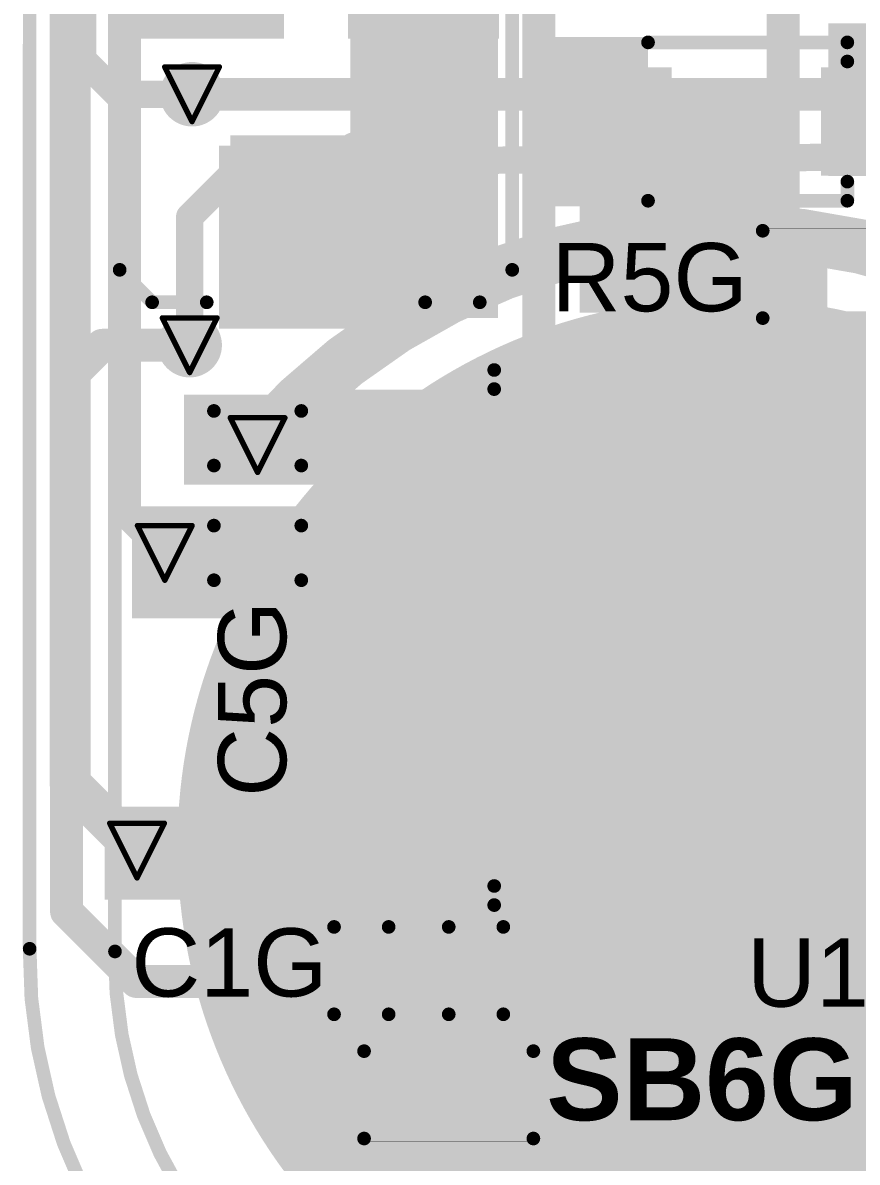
# Model space of a CAD drawing. Header units: inches. Extents: x -4.2 to 12.6, y -6.1 to 3.
# Drawn here: x 3.403 to 3.7086, y -5.362 to -4.9446 of the extents above; entities that cross this region are included whole.
import ezdxf

# ---------------------------------------------------------------- set-up
doc = ezdxf.new("R2010")
doc.units = ezdxf.units.IN
doc.header["$MEASUREMENT"] = 0
for name, color, linetype in [('Board Outline', 216, 'Continuous'), ('Bottom Layer', 5, 'Continuous'), ('Bottom Overlay', 54, 'Continuous'), ('Bottom Paste', 16, 'Continuous'), ('Drill Drawing', 1, 'Continuous'), ('Flex_Ribbon Bottom Coverlay', 6, 'Continuous'), ('Flex_Ribbon Top Overlay', 2, 'Continuous'), ('Top Layer', 1, 'Continuous'), ('Top Paste', 8, 'Continuous'), ('Top Solder', 216, 'Continuous'), ('Via Holes', 16, 'Continuous')]:
    doc.layers.add(name, color=color, linetype=linetype)
doc.styles.add('Arial', font='', dxfattribs={"height": 0.2})
doc.styles.add('Arial_Bold', font='', dxfattribs={"height": 0.2})
doc.styles.get('Arial').set_extended_font_data('Arial')
doc.styles.get('Arial_Bold').set_extended_font_data('Arial', bold=True)

# ---------------------------------------------------------------- blocks, each defined once
blk = doc.blocks.new('SOIC_8_43')
at = {"layer": 'Flex_Ribbon Top Overlay'}
blk.add_hatch(color=2, dxfattribs=at).paths.add_polyline_path([(-0.072, 0.062), (-0.059, 0.062), (-0.059, 0.088), (-0.072, 0.088)])
at = {"layer": 'Top Layer'}
for points in [[(-0.07579, 0.08681), (-0.07579, 0.06319), (-0.13681, 0.06319), (-0.13681, 0.08681)], [(0.13681, 0.08681), (0.13681, 0.06319), (0.07579, 0.06319), (0.07579, 0.08681)], [(-0.07579, 0.03681), (-0.07579, 0.01319), (-0.13681, 0.01319), (-0.13681, 0.03681)], [(0.13681, 0.03681), (0.13681, 0.01319), (0.07579, 0.01319), (0.07579, 0.03681)], [(-0.07579, -0.01319), (-0.07579, -0.03681), (-0.13681, -0.03681), (-0.13681, -0.01319)], [(0.13681, -0.01319), (0.13681, -0.03681), (0.07579, -0.03681), (0.07579, -0.01319)], [(-0.07579, -0.06319), (-0.07579, -0.08681), (-0.13681, -0.08681), (-0.13681, -0.06319)], [(0.13681, -0.06319), (0.13681, -0.08681), (0.07579, -0.08681), (0.07579, -0.06319)]]:
    blk.add_hatch(color=1, dxfattribs=at).paths.add_polyline_path(points)
at = {"layer": 'Top Paste'}
for points in [[(-0.07579, 0.08681), (-0.07579, 0.06319), (-0.13681, 0.06319), (-0.13681, 0.08681)], [(0.13681, 0.08681), (0.13681, 0.06319), (0.07579, 0.06319), (0.07579, 0.08681)], [(-0.07579, 0.03681), (-0.07579, 0.01319), (-0.13681, 0.01319), (-0.13681, 0.03681)], [(0.13681, 0.03681), (0.13681, 0.01319), (0.07579, 0.01319), (0.07579, 0.03681)], [(-0.07579, -0.01319), (-0.07579, -0.03681), (-0.13681, -0.03681), (-0.13681, -0.01319)], [(0.13681, -0.01319), (0.13681, -0.03681), (0.07579, -0.03681), (0.07579, -0.01319)], [(-0.07579, -0.06319), (-0.07579, -0.08681), (-0.13681, -0.08681), (-0.13681, -0.06319)], [(0.13681, -0.06319), (0.13681, -0.08681), (0.07579, -0.08681), (0.07579, -0.06319)]]:
    blk.add_hatch(color=8, dxfattribs=at).paths.add_polyline_path(points)
at = {"layer": 'Top Solder'}
for points in [[(-0.07179, 0.09081), (-0.07179, 0.05919), (-0.14081, 0.05919), (-0.14081, 0.09081)], [(-0.07179, 0.09081), (-0.07179, 0.05919), (-0.14081, 0.05919), (-0.14081, 0.09081)], [(0.14081, 0.09081), (0.14081, 0.05919), (0.07179, 0.05919), (0.07179, 0.09081)], [(0.14081, 0.09081), (0.14081, 0.05919), (0.07179, 0.05919), (0.07179, 0.09081)], [(-0.07179, 0.04081), (-0.07179, 0.00919), (-0.14081, 0.00919), (-0.14081, 0.04081)], [(-0.07179, 0.04081), (-0.07179, 0.00919), (-0.14081, 0.00919), (-0.14081, 0.04081)], [(0.14081, 0.04081), (0.14081, 0.00919), (0.07179, 0.00919), (0.07179, 0.04081)], [(0.14081, 0.04081), (0.14081, 0.00919), (0.07179, 0.00919), (0.07179, 0.04081)], [(-0.07179, -0.00919), (-0.07179, -0.04081), (-0.14081, -0.04081), (-0.14081, -0.00919)], [(-0.07179, -0.00919), (-0.07179, -0.04081), (-0.14081, -0.04081), (-0.14081, -0.00919)], [(0.14081, -0.00919), (0.14081, -0.04081), (0.07179, -0.04081), (0.07179, -0.00919)], [(0.14081, -0.00919), (0.14081, -0.04081), (0.07179, -0.04081), (0.07179, -0.00919)], [(-0.07179, -0.05919), (-0.07179, -0.09081), (-0.14081, -0.09081), (-0.14081, -0.05919)], [(-0.07179, -0.05919), (-0.07179, -0.09081), (-0.14081, -0.09081), (-0.14081, -0.05919)], [(0.14081, -0.05919), (0.14081, -0.09081), (0.07179, -0.09081), (0.07179, -0.05919)], [(0.14081, -0.05919), (0.14081, -0.09081), (0.07179, -0.09081), (0.07179, -0.05919)]]:
    blk.add_hatch(color=216, dxfattribs=at).paths.add_polyline_path(points)
at = {"layer": 'Flex_Ribbon Top Overlay'}
for points in [[(-0.07837, 0.098, 0.005, 0.005, 0), (-0.07837, 0.091, 0.005, 0.005, 0)], [(0.07837, 0.098, 0.005, 0.005, 0), (-0.07837, 0.098, 0.005, 0.005, 0)], [(0.07837, 0.098, 0.005, 0.005, 0), (0.07837, 0.091, 0.005, 0.005, 0)], [(-0.143, 0.075, 0.005, 0.005, 0), (-0.148, 0.08, 0.005, 0.005, 0)], [(-0.148, 0.08, 0.005, 0.005, 0), (-0.148, 0.07, 0.005, 0.005, 0)], [(-0.143, 0.075, 0.005, 0.005, 0), (-0.148, 0.07, 0.005, 0.005, 0)], [(-0.07837, -0.091, 0.005, 0.005, 0), (-0.07837, -0.098, 0.005, 0.005, 0)], [(0.07837, -0.091, 0.005, 0.005, 0), (0.07837, -0.098, 0.005, 0.005, 0)], [(0.07837, -0.098, 0.005, 0.005, 0), (-0.07837, -0.098, 0.005, 0.005, 0)]]:
    blk.add_lwpolyline(points, format="xyseb", dxfattribs=at)
for points in [[(-0.07962, 0.098, 0.0025, 0.0025, 1), (-0.07712, 0.098, 0.0025, 0.0025, 1)], [(-0.07962, 0.098, 0.0025, 0.0025, 1), (-0.07712, 0.098, 0.0025, 0.0025, 1)], [(0.07712, 0.098, 0.0025, 0.0025, 1), (0.07962, 0.098, 0.0025, 0.0025, 1)], [(0.07712, 0.098, 0.0025, 0.0025, 1), (0.07962, 0.098, 0.0025, 0.0025, 1)], [(-0.07962, 0.091, 0.0025, 0.0025, 1), (-0.07712, 0.091, 0.0025, 0.0025, 1)], [(0.07712, 0.091, 0.0025, 0.0025, 1), (0.07962, 0.091, 0.0025, 0.0025, 1)], [(-0.14925, 0.08, 0.0025, 0.0025, 1), (-0.14675, 0.08, 0.0025, 0.0025, 1)], [(-0.14925, 0.08, 0.0025, 0.0025, 1), (-0.14675, 0.08, 0.0025, 0.0025, 1)], [(-0.14425, 0.075, 0.0025, 0.0025, 1), (-0.14175, 0.075, 0.0025, 0.0025, 1)], [(-0.14425, 0.075, 0.0025, 0.0025, 1), (-0.14175, 0.075, 0.0025, 0.0025, 1)], [(-0.14925, 0.07, 0.0025, 0.0025, 1), (-0.14675, 0.07, 0.0025, 0.0025, 1)], [(-0.14925, 0.07, 0.0025, 0.0025, 1), (-0.14675, 0.07, 0.0025, 0.0025, 1)], [(-0.07962, -0.091, 0.0025, 0.0025, 1), (-0.07712, -0.091, 0.0025, 0.0025, 1)], [(0.07712, -0.091, 0.0025, 0.0025, 1), (0.07962, -0.091, 0.0025, 0.0025, 1)], [(-0.07962, -0.098, 0.0025, 0.0025, 1), (-0.07712, -0.098, 0.0025, 0.0025, 1)], [(-0.07962, -0.098, 0.0025, 0.0025, 1), (-0.07712, -0.098, 0.0025, 0.0025, 1)], [(0.07712, -0.098, 0.0025, 0.0025, 1), (0.07962, -0.098, 0.0025, 0.0025, 1)], [(0.07712, -0.098, 0.0025, 0.0025, 1), (0.07962, -0.098, 0.0025, 0.0025, 1)]]:
    blk.add_lwpolyline(points, format="xyseb", close=True, dxfattribs=at)
blk = doc.blocks.new('S______B______0402_64')
at = {"layer": 'Top Layer'}
for points in [[(-0.0275, -0.0125), (-0.0275, 0.0125), (-0.0095, 0.0125), (-0.0095, -0.0125)], [(0.0095, -0.0125), (0.0095, 0.0125), (0.0275, 0.0125), (0.0275, -0.0125)]]:
    blk.add_hatch(color=1, dxfattribs=at).paths.add_polyline_path(points)
at = {"layer": 'Top Paste'}
for points in [[(-0.0275, -0.0125), (-0.0275, 0.0125), (-0.0095, 0.0125), (-0.0095, -0.0125)], [(0.0095, -0.0125), (0.0095, 0.0125), (0.0275, 0.0125), (0.0275, -0.0125)]]:
    blk.add_hatch(color=8, dxfattribs=at).paths.add_polyline_path(points)
at = {"layer": 'Top Solder'}
for points in [[(-0.02967, -0.01467), (-0.02967, 0.01467), (-0.00733, 0.01467), (-0.00733, -0.01467)], [(-0.02967, -0.01467), (-0.02967, 0.01467), (-0.00733, 0.01467), (-0.00733, -0.01467)], [(0.00733, -0.01467), (0.00733, 0.01467), (0.02967, 0.01467), (0.02967, -0.01467)], [(0.00733, -0.01467), (0.00733, 0.01467), (0.02967, 0.01467), (0.02967, -0.01467)]]:
    blk.add_hatch(color=216, dxfattribs=at).paths.add_polyline_path(points)
at = {"layer": 'Flex_Ribbon Top Overlay'}
for points in [[(-0.031, -0.016, 0.005, 0.005, 0), (-0.031, 0.016, 0.005, 0.005, 0)], [(-0.031, 0.016, 0.005, 0.005, 0), (0.031, 0.016, 0.005, 0.005, 0)], [(0.031, -0.016, 0.005, 0.005, 0), (0.031, 0.016, 0.005, 0.005, 0)], [(-0.031, -0.016, 0.005, 0.005, 0), (0.031, -0.016, 0.005, 0.005, 0)], [(-0.032, -0.017, 0.000127, 0.000127, 0), (0.032, -0.017, 0.000127, 0.000127, 0)]]:
    blk.add_lwpolyline(points, format="xyseb", dxfattribs=at)
for points in [[(-0.03225, 0.016, 0.0025, 0.0025, 1), (-0.02975, 0.016, 0.0025, 0.0025, 1)], [(-0.03225, 0.016, 0.0025, 0.0025, 1), (-0.02975, 0.016, 0.0025, 0.0025, 1)], [(0.02975, 0.016, 0.0025, 0.0025, 1), (0.03225, 0.016, 0.0025, 0.0025, 1)], [(0.02975, 0.016, 0.0025, 0.0025, 1), (0.03225, 0.016, 0.0025, 0.0025, 1)], [(-0.03225, -0.016, 0.0025, 0.0025, 1), (-0.02975, -0.016, 0.0025, 0.0025, 1)], [(-0.03225, -0.016, 0.0025, 0.0025, 1), (-0.02975, -0.016, 0.0025, 0.0025, 1)], [(0.02975, -0.016, 0.0025, 0.0025, 1), (0.03225, -0.016, 0.0025, 0.0025, 1)], [(0.02975, -0.016, 0.0025, 0.0025, 1), (0.03225, -0.016, 0.0025, 0.0025, 1)], [(-0.03203, -0.017, 0.0000635, 0.0000635, 1), (-0.03197, -0.017, 0.0000635, 0.0000635, 1)], [(0.03197, -0.017, 0.0000635, 0.0000635, 1), (0.03203, -0.017, 0.0000635, 0.0000635, 1)]]:
    blk.add_lwpolyline(points, format="xyseb", close=True, dxfattribs=at)
blk = doc.blocks.new('TC33X_2_104E__120')
at = {"layer": 'Top Layer'}
for points in [[(0.00787, 0.12992), (0.07087, 0.12992), (0.07087, 0.07087), (0.00787, 0.07087)], [(-0.02362, 0.02362), (0.02362, 0.02362), (0.02362, -0.02362), (-0.02362, -0.02362)], [(0.05512, 0.02362), (0.10236, 0.02362), (0.10236, -0.02362), (0.05512, -0.02362)]]:
    blk.add_hatch(color=1, dxfattribs=at).paths.add_polyline_path(points)
at = {"layer": 'Top Paste'}
for points in [[(0.00787, 0.12992), (0.07087, 0.12992), (0.07087, 0.07087), (0.00787, 0.07087)], [(-0.02362, 0.02362), (0.02362, 0.02362), (0.02362, -0.02362), (-0.02362, -0.02362)], [(0.05512, 0.02362), (0.10236, 0.02362), (0.10236, -0.02362), (0.05512, -0.02362)]]:
    blk.add_hatch(color=8, dxfattribs=at).paths.add_polyline_path(points)
at = {"layer": 'Top Solder'}
for points in [[(0.00387, 0.13392), (0.07487, 0.13392), (0.07487, 0.06687), (0.00387, 0.06687)], [(0.00387, 0.13392), (0.07487, 0.13392), (0.07487, 0.06687), (0.00387, 0.06687)], [(-0.02762, 0.02762), (0.02762, 0.02762), (0.02762, -0.02762), (-0.02762, -0.02762)], [(-0.02762, 0.02762), (0.02762, 0.02762), (0.02762, -0.02762), (-0.02762, -0.02762)], [(0.05112, 0.02762), (0.10636, 0.02762), (0.10636, -0.02762), (0.05112, -0.02762)], [(0.05112, 0.02762), (0.10636, 0.02762), (0.10636, -0.02762), (0.05112, -0.02762)]]:
    blk.add_hatch(color=216, dxfattribs=at).paths.add_polyline_path(points)
at = {"layer": 'Flex_Ribbon Top Overlay'}
for points in [[(-0.02063, 0.1242, 0.005, 0.005, 0), (-0.03252, 0.11231, 0.005, 0.005, 0)], [(-0.00063, 0.1242, 0.005, 0.005, 0), (-0.02063, 0.1242, 0.005, 0.005, 0)], [(0.09937, 0.1242, 0.005, 0.005, 0), (0.07937, 0.1242, 0.005, 0.005, 0)], [(0.11126, 0.11231, 0.005, 0.005, 0), (0.09937, 0.1242, 0.005, 0.005, 0)], [(-0.03252, 0.11231, 0.005, 0.005, 0), (-0.03252, -0.02776, 0.005, 0.005, 0)], [(0.11126, 0.11231, 0.005, 0.005, 0), (0.11126, -0.02776, 0.005, 0.005, 0)], [(-0.038, -0.005, 0.005, 0.005, 0), (-0.043, 0, 0.005, 0.005, 0)], [(-0.043, 0, 0.005, 0.005, 0), (-0.043, -0.01, 0.005, 0.005, 0)], [(-0.038, -0.005, 0.005, 0.005, 0), (-0.043, -0.01, 0.005, 0.005, 0)], [(0.11126, -0.02776, 0.005, 0.005, 0), (-0.03252, -0.02776, 0.005, 0.005, 0)]]:
    blk.add_lwpolyline(points, format="xyseb", dxfattribs=at)
for points in [[(-0.02188, 0.1242, 0.0025, 0.0025, 1), (-0.01938, 0.1242, 0.0025, 0.0025, 1)], [(-0.02188, 0.1242, 0.0025, 0.0025, 1), (-0.01938, 0.1242, 0.0025, 0.0025, 1)], [(-0.00188, 0.1242, 0.0025, 0.0025, 1), (0.00062, 0.1242, 0.0025, 0.0025, 1)], [(0.07812, 0.1242, 0.0025, 0.0025, 1), (0.08062, 0.1242, 0.0025, 0.0025, 1)], [(0.09812, 0.1242, 0.0025, 0.0025, 1), (0.10062, 0.1242, 0.0025, 0.0025, 1)], [(0.09812, 0.1242, 0.0025, 0.0025, 1), (0.10062, 0.1242, 0.0025, 0.0025, 1)], [(-0.03377, 0.11231, 0.0025, 0.0025, 1), (-0.03127, 0.11231, 0.0025, 0.0025, 1)], [(-0.03377, 0.11231, 0.0025, 0.0025, 1), (-0.03127, 0.11231, 0.0025, 0.0025, 1)], [(0.11001, 0.11231, 0.0025, 0.0025, 1), (0.11251, 0.11231, 0.0025, 0.0025, 1)], [(0.11001, 0.11231, 0.0025, 0.0025, 1), (0.11251, 0.11231, 0.0025, 0.0025, 1)], [(-0.04425, 0, 0.0025, 0.0025, 1), (-0.04175, 0, 0.0025, 0.0025, 1)], [(-0.04425, 0, 0.0025, 0.0025, 1), (-0.04175, 0, 0.0025, 0.0025, 1)], [(-0.03925, -0.005, 0.0025, 0.0025, 1), (-0.03675, -0.005, 0.0025, 0.0025, 1)], [(-0.03925, -0.005, 0.0025, 0.0025, 1), (-0.03675, -0.005, 0.0025, 0.0025, 1)], [(-0.04425, -0.01, 0.0025, 0.0025, 1), (-0.04175, -0.01, 0.0025, 0.0025, 1)], [(-0.04425, -0.01, 0.0025, 0.0025, 1), (-0.04175, -0.01, 0.0025, 0.0025, 1)], [(-0.03377, -0.02776, 0.0025, 0.0025, 1), (-0.03127, -0.02776, 0.0025, 0.0025, 1)], [(-0.03377, -0.02776, 0.0025, 0.0025, 1), (-0.03127, -0.02776, 0.0025, 0.0025, 1)], [(0.11001, -0.02776, 0.0025, 0.0025, 1), (0.11251, -0.02776, 0.0025, 0.0025, 1)], [(0.11001, -0.02776, 0.0025, 0.0025, 1), (0.11251, -0.02776, 0.0025, 0.0025, 1)]]:
    blk.add_lwpolyline(points, format="xyseb", close=True, dxfattribs=at)
blk = doc.blocks.new('R___0402_148')
at = {"layer": 'Top Layer'}
for points in [[(-0.0275, -0.0125), (-0.0275, 0.0125), (-0.0095, 0.0125), (-0.0095, -0.0125)], [(0.0095, -0.0125), (0.0095, 0.0125), (0.0275, 0.0125), (0.0275, -0.0125)]]:
    blk.add_hatch(color=1, dxfattribs=at).paths.add_polyline_path(points)
at = {"layer": 'Top Paste'}
for points in [[(-0.0275, -0.0125), (-0.0275, 0.0125), (-0.0095, 0.0125), (-0.0095, -0.0125)], [(0.0095, -0.0125), (0.0095, 0.0125), (0.0275, 0.0125), (0.0275, -0.0125)]]:
    blk.add_hatch(color=8, dxfattribs=at).paths.add_polyline_path(points)
at = {"layer": 'Top Solder'}
for points in [[(-0.02967, -0.01467), (-0.02967, 0.01467), (-0.00733, 0.01467), (-0.00733, -0.01467)], [(-0.02967, -0.01467), (-0.02967, 0.01467), (-0.00733, 0.01467), (-0.00733, -0.01467)], [(0.00733, -0.01467), (0.00733, 0.01467), (0.02967, 0.01467), (0.02967, -0.01467)], [(0.00733, -0.01467), (0.00733, 0.01467), (0.02967, 0.01467), (0.02967, -0.01467)]]:
    blk.add_hatch(color=216, dxfattribs=at).paths.add_polyline_path(points)
at = {"layer": 'Flex_Ribbon Top Overlay'}
for points in [[(-0.031, 0.016, 0.005, 0.005, 0), (-0.031, -0.016, 0.005, 0.005, 0)], [(0.031, 0.016, 0.005, 0.005, 0), (-0.031, 0.016, 0.005, 0.005, 0)], [(0.031, 0.016, 0.005, 0.005, 0), (0.031, -0.016, 0.005, 0.005, 0)], [(0.031, -0.016, 0.005, 0.005, 0), (-0.031, -0.016, 0.005, 0.005, 0)], [(0.032, -0.017, 0.000127, 0.000127, 0), (-0.032, -0.017, 0.000127, 0.000127, 0)]]:
    blk.add_lwpolyline(points, format="xyseb", dxfattribs=at)
for points in [[(-0.03225, 0.016, 0.0025, 0.0025, 1), (-0.02975, 0.016, 0.0025, 0.0025, 1)], [(-0.03225, 0.016, 0.0025, 0.0025, 1), (-0.02975, 0.016, 0.0025, 0.0025, 1)], [(0.02975, 0.016, 0.0025, 0.0025, 1), (0.03225, 0.016, 0.0025, 0.0025, 1)], [(0.02975, 0.016, 0.0025, 0.0025, 1), (0.03225, 0.016, 0.0025, 0.0025, 1)], [(-0.03225, -0.016, 0.0025, 0.0025, 1), (-0.02975, -0.016, 0.0025, 0.0025, 1)], [(-0.03225, -0.016, 0.0025, 0.0025, 1), (-0.02975, -0.016, 0.0025, 0.0025, 1)], [(0.02975, -0.016, 0.0025, 0.0025, 1), (0.03225, -0.016, 0.0025, 0.0025, 1)], [(0.02975, -0.016, 0.0025, 0.0025, 1), (0.03225, -0.016, 0.0025, 0.0025, 1)], [(-0.03203, -0.017, 0.0000635, 0.0000635, 1), (-0.03197, -0.017, 0.0000635, 0.0000635, 1)], [(0.03197, -0.017, 0.0000635, 0.0000635, 1), (0.03203, -0.017, 0.0000635, 0.0000635, 1)]]:
    blk.add_lwpolyline(points, format="xyseb", close=True, dxfattribs=at)
blk = doc.blocks.new('_EMG________B_197')
at = {"layer": 'Bottom Layer'}
h = blk.add_hatch(color=5, dxfattribs=at)
edge = h.paths.add_edge_path()
edge.add_arc((0, -0.3932), 0.19685, 0, 360)
at = {"layer": 'Bottom Paste'}
h = blk.add_hatch(color=16, dxfattribs=at)
edge = h.paths.add_edge_path()
edge.add_arc((0, -0.3932), 0.19685, 0, 360)
at = {"layer": 'Flex_Ribbon Bottom Coverlay'}
h = blk.add_hatch(color=6, dxfattribs=at)
edge = h.paths.add_edge_path()
edge.add_arc((0, -0.3932), 0.20085, 0, 360)
h = blk.add_hatch(color=6, dxfattribs=at)
edge = h.paths.add_edge_path()
edge.add_arc((0, -0.3932), 0.20085, 0, 360)
at = {"layer": 'Bottom Overlay'}
for points in [[(-0.22375, -0.43172, 0.005, 0.005, 0), (-0.22375, 0.43172, 0.005, 0.005, 0)], [(-0.06026, -0.59892, 0.005, 0.005, -0.414214), (-0.22375, -0.43172, 0.005, 0.005, 0)]]:
    blk.add_lwpolyline(points, format="xyseb", dxfattribs=at)
blk.add_lwpolyline([(-0.225, -0.43172, 0.0025, 0.0025, 1), (-0.2225, -0.43172, 0.0025, 0.0025, 1)], format="xyseb", close=True, dxfattribs=at)
blk.add_lwpolyline([(-0.225, -0.43172, 0.0025, 0.0025, 1), (-0.2225, -0.43172, 0.0025, 0.0025, 1)], format="xyseb", close=True, dxfattribs=at)
blk = doc.blocks.new('SOD_323_211')
at = {"layer": 'Flex_Ribbon Top Overlay'}
for points in [[(-0.079, 0.019), (-0.036, 0.019), (-0.036, 0.031), (-0.079, 0.031)], [(-0.079, -0.02), (-0.062, -0.02), (-0.062, 0.02), (-0.079, 0.02)], [(-0.079, -0.031), (-0.036, -0.031), (-0.036, -0.019), (-0.079, -0.019)]]:
    blk.add_hatch(color=2, dxfattribs=at).paths.add_polyline_path(points)
at = {"layer": 'Top Layer'}
for points in [[(-0.02953, -0.01772), (-0.06102, -0.01772), (-0.06102, 0.01772), (-0.02953, 0.01772)], [(0.06102, -0.01772), (0.02953, -0.01772), (0.02953, 0.01772), (0.06102, 0.01772)]]:
    blk.add_hatch(color=1, dxfattribs=at).paths.add_polyline_path(points)
at = {"layer": 'Top Paste'}
for points in [[(-0.02953, -0.01772), (-0.06102, -0.01772), (-0.06102, 0.01772), (-0.02953, 0.01772)], [(0.06102, -0.01772), (0.02953, -0.01772), (0.02953, 0.01772), (0.06102, 0.01772)]]:
    blk.add_hatch(color=8, dxfattribs=at).paths.add_polyline_path(points)
at = {"layer": 'Top Solder'}
for points in [[(-0.02736, -0.01988), (-0.06319, -0.01988), (-0.06319, 0.01988), (-0.02736, 0.01988)], [(-0.02736, -0.01988), (-0.06319, -0.01988), (-0.06319, 0.01988), (-0.02736, 0.01988)], [(0.06319, -0.01988), (0.02736, -0.01988), (0.02736, 0.01988), (0.06319, 0.01988)], [(0.06319, -0.01988), (0.02736, -0.01988), (0.02736, 0.01988), (0.06319, 0.01988)]]:
    blk.add_hatch(color=216, dxfattribs=at).paths.add_polyline_path(points)
at = {"layer": 'Flex_Ribbon Top Overlay'}
for points in [[(-0.036, 0.029, 0.005, 0.005, 0), (0.037, 0.029, 0.005, 0.005, 0)], [(0.037, 0.022, 0.005, 0.005, 0), (0.037, 0.029, 0.005, 0.005, 0)], [(0.037, -0.029, 0.005, 0.005, 0), (0.037, -0.022, 0.005, 0.005, 0)], [(-0.036, -0.029, 0.005, 0.005, 0), (0.037, -0.029, 0.005, 0.005, 0)]]:
    blk.add_lwpolyline(points, format="xyseb", dxfattribs=at)
for points in [[(-0.03725, 0.029, 0.0025, 0.0025, 1), (-0.03475, 0.029, 0.0025, 0.0025, 1)], [(0.03575, 0.029, 0.0025, 0.0025, 1), (0.03825, 0.029, 0.0025, 0.0025, 1)], [(0.03575, 0.029, 0.0025, 0.0025, 1), (0.03825, 0.029, 0.0025, 0.0025, 1)], [(0.03575, 0.022, 0.0025, 0.0025, 1), (0.03825, 0.022, 0.0025, 0.0025, 1)], [(0.03575, -0.022, 0.0025, 0.0025, 1), (0.03825, -0.022, 0.0025, 0.0025, 1)], [(-0.03725, -0.029, 0.0025, 0.0025, 1), (-0.03475, -0.029, 0.0025, 0.0025, 1)], [(0.03575, -0.029, 0.0025, 0.0025, 1), (0.03825, -0.029, 0.0025, 0.0025, 1)], [(0.03575, -0.029, 0.0025, 0.0025, 1), (0.03825, -0.029, 0.0025, 0.0025, 1)]]:
    blk.add_lwpolyline(points, format="xyseb", close=True, dxfattribs=at)
blk = doc.blocks.new('C___0402_232')
at = {"layer": 'Top Layer'}
for points in [[(-0.0275, -0.0125), (-0.0275, 0.0125), (-0.0095, 0.0125), (-0.0095, -0.0125)], [(0.0095, -0.0125), (0.0095, 0.0125), (0.0275, 0.0125), (0.0275, -0.0125)]]:
    blk.add_hatch(color=1, dxfattribs=at).paths.add_polyline_path(points)
at = {"layer": 'Top Paste'}
for points in [[(-0.0275, -0.0125), (-0.0275, 0.0125), (-0.0095, 0.0125), (-0.0095, -0.0125)], [(0.0095, -0.0125), (0.0095, 0.0125), (0.0275, 0.0125), (0.0275, -0.0125)]]:
    blk.add_hatch(color=8, dxfattribs=at).paths.add_polyline_path(points)
at = {"layer": 'Top Solder'}
for points in [[(-0.02986, -0.01486), (-0.02986, 0.01486), (-0.00714, 0.01486), (-0.00714, -0.01486)], [(-0.02986, -0.01486), (-0.02986, 0.01486), (-0.00714, 0.01486), (-0.00714, -0.01486)], [(0.00714, -0.01486), (0.00714, 0.01486), (0.02986, 0.01486), (0.02986, -0.01486)], [(0.00714, -0.01486), (0.00714, 0.01486), (0.02986, 0.01486), (0.02986, -0.01486)]]:
    blk.add_hatch(color=216, dxfattribs=at).paths.add_polyline_path(points)
at = {"layer": 'Flex_Ribbon Top Overlay'}
for points in [[(-0.011, 0.016, 0.005, 0.005, 0), (-0.031, 0.016, 0.005, 0.005, 0)], [(-0.031, -0.016, 0.005, 0.005, 0), (-0.031, 0.016, 0.005, 0.005, 0)], [(0.031, 0.016, 0.005, 0.005, 0), (0.011, 0.016, 0.005, 0.005, 0)], [(0.031, -0.016, 0.005, 0.005, 0), (0.031, 0.016, 0.005, 0.005, 0)], [(-0.011, -0.016, 0.005, 0.005, 0), (-0.031, -0.016, 0.005, 0.005, 0)], [(0.031, -0.016, 0.005, 0.005, 0), (0.011, -0.016, 0.005, 0.005, 0)]]:
    blk.add_lwpolyline(points, format="xyseb", dxfattribs=at)
for points in [[(-0.03225, 0.016, 0.0025, 0.0025, 1), (-0.02975, 0.016, 0.0025, 0.0025, 1)], [(-0.03225, 0.016, 0.0025, 0.0025, 1), (-0.02975, 0.016, 0.0025, 0.0025, 1)], [(-0.01225, 0.016, 0.0025, 0.0025, 1), (-0.00975, 0.016, 0.0025, 0.0025, 1)], [(0.00975, 0.016, 0.0025, 0.0025, 1), (0.01225, 0.016, 0.0025, 0.0025, 1)], [(0.02975, 0.016, 0.0025, 0.0025, 1), (0.03225, 0.016, 0.0025, 0.0025, 1)], [(0.02975, 0.016, 0.0025, 0.0025, 1), (0.03225, 0.016, 0.0025, 0.0025, 1)], [(-0.03225, -0.016, 0.0025, 0.0025, 1), (-0.02975, -0.016, 0.0025, 0.0025, 1)], [(-0.03225, -0.016, 0.0025, 0.0025, 1), (-0.02975, -0.016, 0.0025, 0.0025, 1)], [(-0.01225, -0.016, 0.0025, 0.0025, 1), (-0.00975, -0.016, 0.0025, 0.0025, 1)], [(0.00975, -0.016, 0.0025, 0.0025, 1), (0.01225, -0.016, 0.0025, 0.0025, 1)], [(0.02975, -0.016, 0.0025, 0.0025, 1), (0.03225, -0.016, 0.0025, 0.0025, 1)], [(0.02975, -0.016, 0.0025, 0.0025, 1), (0.03225, -0.016, 0.0025, 0.0025, 1)]]:
    blk.add_lwpolyline(points, format="xyseb", close=True, dxfattribs=at)
blk = doc.blocks.new('C___0402_260')
at = {"layer": 'Top Layer'}
for points in [[(-0.0275, -0.0125), (-0.0275, 0.0125), (-0.0095, 0.0125), (-0.0095, -0.0125)], [(0.0095, -0.0125), (0.0095, 0.0125), (0.0275, 0.0125), (0.0275, -0.0125)]]:
    blk.add_hatch(color=1, dxfattribs=at).paths.add_polyline_path(points)
at = {"layer": 'Top Paste'}
for points in [[(-0.0275, -0.0125), (-0.0275, 0.0125), (-0.0095, 0.0125), (-0.0095, -0.0125)], [(0.0095, -0.0125), (0.0095, 0.0125), (0.0275, 0.0125), (0.0275, -0.0125)]]:
    blk.add_hatch(color=8, dxfattribs=at).paths.add_polyline_path(points)
at = {"layer": 'Top Solder'}
for points in [[(-0.02986, -0.01486), (-0.02986, 0.01486), (-0.00714, 0.01486), (-0.00714, -0.01486)], [(-0.02986, -0.01486), (-0.02986, 0.01486), (-0.00714, 0.01486), (-0.00714, -0.01486)], [(0.00714, -0.01486), (0.00714, 0.01486), (0.02986, 0.01486), (0.02986, -0.01486)], [(0.00714, -0.01486), (0.00714, 0.01486), (0.02986, 0.01486), (0.02986, -0.01486)]]:
    blk.add_hatch(color=216, dxfattribs=at).paths.add_polyline_path(points)
at = {"layer": 'Flex_Ribbon Top Overlay'}
for points in [[(-0.011, 0.016, 0.005, 0.005, 0), (-0.031, 0.016, 0.005, 0.005, 0)], [(-0.031, 0.016, 0.005, 0.005, 0), (-0.031, -0.016, 0.005, 0.005, 0)], [(0.031, 0.016, 0.005, 0.005, 0), (0.011, 0.016, 0.005, 0.005, 0)], [(0.031, 0.016, 0.005, 0.005, 0), (0.031, -0.016, 0.005, 0.005, 0)], [(-0.011, -0.016, 0.005, 0.005, 0), (-0.031, -0.016, 0.005, 0.005, 0)], [(0.031, -0.016, 0.005, 0.005, 0), (0.011, -0.016, 0.005, 0.005, 0)]]:
    blk.add_lwpolyline(points, format="xyseb", dxfattribs=at)
for points in [[(-0.03225, 0.016, 0.0025, 0.0025, 1), (-0.02975, 0.016, 0.0025, 0.0025, 1)], [(-0.03225, 0.016, 0.0025, 0.0025, 1), (-0.02975, 0.016, 0.0025, 0.0025, 1)], [(-0.01225, 0.016, 0.0025, 0.0025, 1), (-0.00975, 0.016, 0.0025, 0.0025, 1)], [(0.00975, 0.016, 0.0025, 0.0025, 1), (0.01225, 0.016, 0.0025, 0.0025, 1)], [(0.02975, 0.016, 0.0025, 0.0025, 1), (0.03225, 0.016, 0.0025, 0.0025, 1)], [(0.02975, 0.016, 0.0025, 0.0025, 1), (0.03225, 0.016, 0.0025, 0.0025, 1)], [(-0.03225, -0.016, 0.0025, 0.0025, 1), (-0.02975, -0.016, 0.0025, 0.0025, 1)], [(-0.03225, -0.016, 0.0025, 0.0025, 1), (-0.02975, -0.016, 0.0025, 0.0025, 1)], [(-0.01225, -0.016, 0.0025, 0.0025, 1), (-0.00975, -0.016, 0.0025, 0.0025, 1)], [(0.00975, -0.016, 0.0025, 0.0025, 1), (0.01225, -0.016, 0.0025, 0.0025, 1)], [(0.02975, -0.016, 0.0025, 0.0025, 1), (0.03225, -0.016, 0.0025, 0.0025, 1)], [(0.02975, -0.016, 0.0025, 0.0025, 1), (0.03225, -0.016, 0.0025, 0.0025, 1)]]:
    blk.add_lwpolyline(points, format="xyseb", close=True, dxfattribs=at)

msp = doc.modelspace()

# ---------------------------------------------------------------- hatches: boundary and pattern name
at = {"layer": 'Bottom Layer'}
h = msp.add_hatch(color=5, dxfattribs=at)
edge = h.paths.add_edge_path()
edge.add_arc((3.46498, -4.97078), 0.01181, 0, 360)
h = msp.add_hatch(color=5, dxfattribs=at)
edge = h.paths.add_edge_path()
edge.add_arc((3.46411, -5.0627), 0.01181, 0, 360)
h = msp.add_hatch(color=5, dxfattribs=at)
edge = h.paths.add_edge_path()
edge.add_arc((3.48898, -5.09928), 0.01181, 0, 360)
h = msp.add_hatch(color=5, dxfattribs=at)
edge = h.paths.add_edge_path()
edge.add_arc((3.45498, -5.13878), 0.01181, 0, 360)
h = msp.add_hatch(color=5, dxfattribs=at)
edge = h.paths.add_edge_path()
edge.add_arc((3.44483, -5.24781), 0.01181, 0, 360)
at = {"layer": 'Top Layer'}
for points in [[(3.52298, -5.05278), (3.57698, -5.05278), (3.57698, -4.89178), (3.52298, -4.89178)], [(3.69798, -5.00078), (3.78898, -5.00078), (3.78898, -4.94478), (3.69798, -4.94478)], [(3.60698, -5.05078), (3.68698, -5.05078), (3.68698, -4.96478), (3.60698, -4.96478)], [(3.47898, -5.03978), (3.54198, -5.03978), (3.54198, -4.98578), (3.47898, -4.98578)], [(3.60698, -5.05078), (3.69498, -5.05078), (3.69498, -5.02378), (3.60698, -5.02378)], [(3.46198, -5.11378), (3.59898, -5.11378), (3.59898, -5.08078), (3.46198, -5.08078)], [(3.44298, -5.16278), (3.57998, -5.16278), (3.57998, -5.12178), (3.44298, -5.12178)], [(3.43298, -5.26578), (3.60898, -5.26578), (3.60898, -5.23178), (3.43298, -5.23178)], [(3.55798, -5.24978), (3.55798, -5.30778), (3.60898, -5.30778), (3.60898, -5.24978)], [(3.50998, -5.40878), (3.54998, -5.40878), (3.54998, -5.27778), (3.50998, -5.27778)], [(3.56798, -5.35678), (3.62898, -5.35678), (3.62898, -5.31828), (3.56798, -5.31828)]]:
    msp.add_hatch(color=1, dxfattribs=at).paths.add_polyline_path(points)
h = msp.add_hatch(color=1, dxfattribs=at)
edge = h.paths.add_edge_path()
edge.add_arc((3.46498, -4.97078), 0.01181, 0, 360)
h = msp.add_hatch(color=1, dxfattribs=at)
edge = h.paths.add_edge_path()
edge.add_arc((3.46411, -5.0627), 0.01181, 0, 360)
h = msp.add_hatch(color=1, dxfattribs=at)
edge = h.paths.add_edge_path()
edge.add_arc((3.48898, -5.09928), 0.01181, 0, 360)
h = msp.add_hatch(color=1, dxfattribs=at)
edge = h.paths.add_edge_path()
edge.add_arc((3.45498, -5.13878), 0.01181, 0, 360)
h = msp.add_hatch(color=1, dxfattribs=at)
edge = h.paths.add_edge_path()
edge.add_arc((3.44483, -5.24781), 0.01181, 0, 360)
at = {"layer": 'Via Holes'}
h = msp.add_hatch(color=7, dxfattribs=at)
edge = h.paths.add_edge_path()
edge.add_arc((3.46498, -4.97078), 0.00591, 0, 360)
h = msp.add_hatch(color=7, dxfattribs=at)
edge = h.paths.add_edge_path()
edge.add_arc((3.46411, -5.0627), 0.00591, 0, 360)
h = msp.add_hatch(color=7, dxfattribs=at)
edge = h.paths.add_edge_path()
edge.add_arc((3.48898, -5.09928), 0.00591, 0, 360)
h = msp.add_hatch(color=7, dxfattribs=at)
edge = h.paths.add_edge_path()
edge.add_arc((3.45498, -5.13878), 0.00591, 0, 360)
h = msp.add_hatch(color=7, dxfattribs=at)
edge = h.paths.add_edge_path()
edge.add_arc((3.44483, -5.24781), 0.00591, 0, 360)

# ---------------------------------------------------------------- linework, layer by layer
at = {"layer": 'Board Outline'}
for points in [[(3.40549, -5.28378, 0.005, 0.005, 0), (3.4055, -4.42332, 0.005, 0.005, 0)], [(3.60012, -5.48283, 0.005, 0.005, -0.414214), (3.40549, -5.28378, 0.005, 0.005, 0)]]:
    msp.add_lwpolyline(points, format="xyseb", dxfattribs=at)
msp.add_lwpolyline([(3.40424, -5.28378, 0.0025, 0.0025, 1), (3.40674, -5.28378, 0.0025, 0.0025, 1)], format="xyseb", close=True, dxfattribs=at)
msp.add_lwpolyline([(3.40424, -5.28378, 0.0025, 0.0025, 1), (3.40674, -5.28378, 0.0025, 0.0025, 1)], format="xyseb", close=True, dxfattribs=at)
at = {"layer": 'Bottom Layer'}
for points in [[(3.4203, -5.22328, 0.015, 0.015, 0), (3.4203, -4.76446, 0.015, 0.015, 0)], [(3.4413, -5.1251, 0.01, 0.01, 0), (3.4413, -4.78438, 0.01, 0.01, 0)], [(3.46498, -4.97078, 0.012, 0.012, 0), (3.73598, -4.97078, 0.012, 0.012, 0)], [(3.46411, -5.01565, 0.01, 0.01, 0), (3.48402, -4.99574, 0.01, 0.01, 0)], [(3.48402, -4.99574, 0.01, 0.01, 0), (3.73174, -4.99359, 0.01, 0.01, 0)], [(3.46411, -5.01565, 0.01, 0.01, 0), (3.46411, -5.0627, 0.01, 0.01, 0)], [(3.48898, -5.09928, 0.02, 0.02, -1.34747), (3.72048, -5.46541, 0.02, 0.02, 0)], [(3.4413, -5.1251, 0.01, 0.01, 0), (3.4533, -5.1371, 0.01, 0.01, 0)], [(3.4533, -5.1371, 0.01, 0.01, 0), (3.4533, -5.1371, 0.01, 0.01, 0)], [(3.4533, -5.1371, 0.01, 0.01, 0), (3.45498, -5.13878, 0.01, 0.01, 0)], [(3.66073, -5.15805, 0.022, 0.022, 0), (3.661, -5.15778, 0.022, 0.022, 0)], [(3.66073, -5.24661, 0.022, 0.022, 0), (3.66073, -5.15805, 0.022, 0.022, 0)], [(3.4203, -5.22328, 0.015, 0.015, 0), (3.44483, -5.24781, 0.015, 0.015, 0)]]:
    msp.add_lwpolyline(points, format="xyseb", dxfattribs=at)
for points in [[(3.46198, -4.97078, 0.006, 0.006, 1), (3.46798, -4.97078, 0.006, 0.006, 1)], [(3.48152, -4.99574, 0.005, 0.005, 1), (3.48652, -4.99574, 0.005, 0.005, 1)], [(3.48152, -4.99574, 0.005, 0.005, 1), (3.48652, -4.99574, 0.005, 0.005, 1)], [(3.46161, -5.01565, 0.005, 0.005, 1), (3.46661, -5.01565, 0.005, 0.005, 1)], [(3.46161, -5.01565, 0.005, 0.005, 1), (3.46661, -5.01565, 0.005, 0.005, 1)], [(3.46161, -5.0627, 0.005, 0.005, 1), (3.46661, -5.0627, 0.005, 0.005, 1)], [(3.48398, -5.09928, 0.01, 0.01, 1), (3.49398, -5.09928, 0.01, 0.01, 1)], [(3.4388, -5.1251, 0.005, 0.005, 1), (3.4438, -5.1251, 0.005, 0.005, 1)], [(3.4388, -5.1251, 0.005, 0.005, 1), (3.4438, -5.1251, 0.005, 0.005, 1)], [(3.4508, -5.1371, 0.005, 0.005, 1), (3.4558, -5.1371, 0.005, 0.005, 1)], [(3.4508, -5.1371, 0.005, 0.005, 1), (3.4558, -5.1371, 0.005, 0.005, 1)], [(3.4508, -5.1371, 0.005, 0.005, 1), (3.4558, -5.1371, 0.005, 0.005, 1)], [(3.4508, -5.1371, 0.005, 0.005, 1), (3.4558, -5.1371, 0.005, 0.005, 1)], [(3.45248, -5.13878, 0.005, 0.005, 1), (3.45748, -5.13878, 0.005, 0.005, 1)], [(3.65523, -5.15805, 0.011, 0.011, 1), (3.66623, -5.15805, 0.011, 0.011, 1)], [(3.65523, -5.15805, 0.011, 0.011, 1), (3.66623, -5.15805, 0.011, 0.011, 1)], [(3.6555, -5.15778, 0.011, 0.011, 1), (3.6665, -5.15778, 0.011, 0.011, 1)], [(3.41655, -5.22328, 0.0075, 0.0075, 1), (3.42405, -5.22328, 0.0075, 0.0075, 1)], [(3.41655, -5.22328, 0.0075, 0.0075, 1), (3.42405, -5.22328, 0.0075, 0.0075, 1)], [(3.65523, -5.24661, 0.011, 0.011, 1), (3.66623, -5.24661, 0.011, 0.011, 1)], [(3.44108, -5.24781, 0.0075, 0.0075, 1), (3.44858, -5.24781, 0.0075, 0.0075, 1)]]:
    msp.add_lwpolyline(points, format="xyseb", close=True, dxfattribs=at)
at = {"layer": 'Drill Drawing'}
for points in [[(3.45498, -4.96078, 0.002, 0.002, 0), (3.47498, -4.96078, 0.002, 0.002, 0)], [(3.45498, -4.96078, 0.002, 0.002, 0), (3.46498, -4.98078, 0.002, 0.002, 0)], [(3.46498, -4.98078, 0.002, 0.002, 0), (3.47498, -4.96078, 0.002, 0.002, 0)], [(3.45411, -5.0527, 0.002, 0.002, 0), (3.47411, -5.0527, 0.002, 0.002, 0)], [(3.45411, -5.0527, 0.002, 0.002, 0), (3.46411, -5.0727, 0.002, 0.002, 0)], [(3.46411, -5.0727, 0.002, 0.002, 0), (3.47411, -5.0527, 0.002, 0.002, 0)], [(3.47898, -5.08928, 0.002, 0.002, 0), (3.49898, -5.08928, 0.002, 0.002, 0)], [(3.47898, -5.08928, 0.002, 0.002, 0), (3.48898, -5.10928, 0.002, 0.002, 0)], [(3.48898, -5.10928, 0.002, 0.002, 0), (3.49898, -5.08928, 0.002, 0.002, 0)], [(3.44498, -5.12878, 0.002, 0.002, 0), (3.46498, -5.12878, 0.002, 0.002, 0)], [(3.44498, -5.12878, 0.002, 0.002, 0), (3.45498, -5.14878, 0.002, 0.002, 0)], [(3.45498, -5.14878, 0.002, 0.002, 0), (3.46498, -5.12878, 0.002, 0.002, 0)], [(3.43483, -5.23781, 0.002, 0.002, 0), (3.45483, -5.23781, 0.002, 0.002, 0)], [(3.43483, -5.23781, 0.002, 0.002, 0), (3.44483, -5.25781, 0.002, 0.002, 0)], [(3.44483, -5.25781, 0.002, 0.002, 0), (3.45483, -5.23781, 0.002, 0.002, 0)]]:
    msp.add_lwpolyline(points, format="xyseb", dxfattribs=at)
for points in [[(3.45448, -4.96078, 0.001, 0.001, 1), (3.45548, -4.96078, 0.001, 0.001, 1)], [(3.45448, -4.96078, 0.001, 0.001, 1), (3.45548, -4.96078, 0.001, 0.001, 1)], [(3.47448, -4.96078, 0.001, 0.001, 1), (3.47548, -4.96078, 0.001, 0.001, 1)], [(3.47448, -4.96078, 0.001, 0.001, 1), (3.47548, -4.96078, 0.001, 0.001, 1)], [(3.46448, -4.98078, 0.001, 0.001, 1), (3.46548, -4.98078, 0.001, 0.001, 1)], [(3.46448, -4.98078, 0.001, 0.001, 1), (3.46548, -4.98078, 0.001, 0.001, 1)], [(3.45361, -5.0527, 0.001, 0.001, 1), (3.45461, -5.0527, 0.001, 0.001, 1)], [(3.45361, -5.0527, 0.001, 0.001, 1), (3.45461, -5.0527, 0.001, 0.001, 1)], [(3.47361, -5.0527, 0.001, 0.001, 1), (3.47461, -5.0527, 0.001, 0.001, 1)], [(3.47361, -5.0527, 0.001, 0.001, 1), (3.47461, -5.0527, 0.001, 0.001, 1)], [(3.46361, -5.0727, 0.001, 0.001, 1), (3.46461, -5.0727, 0.001, 0.001, 1)], [(3.46361, -5.0727, 0.001, 0.001, 1), (3.46461, -5.0727, 0.001, 0.001, 1)], [(3.47848, -5.08928, 0.001, 0.001, 1), (3.47948, -5.08928, 0.001, 0.001, 1)], [(3.47848, -5.08928, 0.001, 0.001, 1), (3.47948, -5.08928, 0.001, 0.001, 1)], [(3.49848, -5.08928, 0.001, 0.001, 1), (3.49948, -5.08928, 0.001, 0.001, 1)], [(3.49848, -5.08928, 0.001, 0.001, 1), (3.49948, -5.08928, 0.001, 0.001, 1)], [(3.48848, -5.10928, 0.001, 0.001, 1), (3.48948, -5.10928, 0.001, 0.001, 1)], [(3.48848, -5.10928, 0.001, 0.001, 1), (3.48948, -5.10928, 0.001, 0.001, 1)], [(3.44448, -5.12878, 0.001, 0.001, 1), (3.44548, -5.12878, 0.001, 0.001, 1)], [(3.44448, -5.12878, 0.001, 0.001, 1), (3.44548, -5.12878, 0.001, 0.001, 1)], [(3.46448, -5.12878, 0.001, 0.001, 1), (3.46548, -5.12878, 0.001, 0.001, 1)], [(3.46448, -5.12878, 0.001, 0.001, 1), (3.46548, -5.12878, 0.001, 0.001, 1)], [(3.45448, -5.14878, 0.001, 0.001, 1), (3.45548, -5.14878, 0.001, 0.001, 1)], [(3.45448, -5.14878, 0.001, 0.001, 1), (3.45548, -5.14878, 0.001, 0.001, 1)], [(3.43433, -5.23781, 0.001, 0.001, 1), (3.43533, -5.23781, 0.001, 0.001, 1)], [(3.43433, -5.23781, 0.001, 0.001, 1), (3.43533, -5.23781, 0.001, 0.001, 1)], [(3.45433, -5.23781, 0.001, 0.001, 1), (3.45533, -5.23781, 0.001, 0.001, 1)], [(3.45433, -5.23781, 0.001, 0.001, 1), (3.45533, -5.23781, 0.001, 0.001, 1)], [(3.44433, -5.25781, 0.001, 0.001, 1), (3.44533, -5.25781, 0.001, 0.001, 1)], [(3.44433, -5.25781, 0.001, 0.001, 1), (3.44533, -5.25781, 0.001, 0.001, 1)]]:
    msp.add_lwpolyline(points, format="xyseb", close=True, dxfattribs=at)
at = {"layer": 'Top Layer'}
for points in [[(3.42487, -4.95798, 0.01, 0.01, 0), (3.42487, -4.40839, 0.01, 0.01, 0)], [(3.68148, -5.03478, 0.012, 0.012, 0), (3.68148, -4.75078, 0.012, 0.012, 0)], [(3.592, -5.08678, 0.012, 0.012, 0), (3.592, -4.86078, 0.012, 0.012, 0)], [(3.533, -4.97278, 0.01, 0.01, 0), (3.533, -4.9395, 0.01, 0.01, 0)], [(3.42487, -4.95798, 0.01, 0.01, 0), (3.43768, -4.97078, 0.01, 0.01, 0)], [(3.43768, -4.97078, 0.01, 0.01, 0), (3.46498, -4.97078, 0.01, 0.01, 0)], [(3.62681, -4.98278, 0.01, 0.01, 0), (3.63498, -4.97462, 0.01, 0.01, 0)], [(3.63498, -4.9787, 0.01, 0.01, 0), (3.63498, -4.97462, 0.01, 0.01, 0)], [(3.50998, -5.00378, 0.01, 0.01, 0), (3.52398, -4.98978, 0.01, 0.01, 0)], [(3.48563, -5.00378, 0.01, 0.01, 0), (3.50998, -5.00378, 0.01, 0.01, 0)], [(3.41898, -5.07578, 0.012, 0.012, 0), (3.43206, -5.0627, 0.012, 0.012, 0)], [(3.43206, -5.0627, 0.012, 0.012, 0), (3.46411, -5.0627, 0.012, 0.012, 0)], [(3.68998, -5.09578, 0.018, 0.018, 0), (3.71998, -5.06578, 0.018, 0.018, 0)], [(3.41898, -5.27017, 0.012, 0.012, 0), (3.41898, -5.07578, 0.012, 0.012, 0)], [(3.68998, -5.18178, 0.018, 0.018, 0), (3.68998, -5.09578, 0.018, 0.018, 0)], [(3.4875, -5.12778, 0.01, 0.01, 0), (3.492, -5.13228, 0.01, 0.01, 0)], [(3.45498, -5.13878, 0.02, 0.02, 0), (3.45554, -5.13935, 0.02, 0.02, 0)], [(3.492, -5.13628, 0.01, 0.01, 0), (3.492, -5.13228, 0.01, 0.01, 0)], [(3.45554, -5.13935, 0.02, 0.02, 0), (3.48898, -5.13935, 0.02, 0.02, 0)], [(3.48898, -5.13935, 0.02, 0.02, 0), (3.48906, -5.13935, 0.02, 0.02, 0)], [(3.48906, -5.13935, 0.02, 0.02, 0), (3.492, -5.14228, 0.02, 0.02, 0)], [(3.492, -5.14228, 0.02, 0.02, 0), (3.52098, -5.14228, 0.02, 0.02, 0)], [(3.48898, -5.13935, 0.01, 0.01, 0), (3.48898, -5.13628, 0.01, 0.01, 0)], [(3.48898, -5.14057, 0.01, 0.01, 0), (3.48898, -5.13935, 0.01, 0.01, 0)], [(3.492, -5.14228, 0.01, 0.01, 0), (3.492, -5.14057, 0.01, 0.01, 0)], [(3.492, -5.20878, 0.01, 0.01, 0), (3.492, -5.14228, 0.01, 0.01, 0)], [(3.67298, -5.19478, 0.018, 0.018, 0), (3.68598, -5.18178, 0.018, 0.018, 0)], [(3.68998, -5.40078, 0.018, 0.018, 0), (3.68998, -5.18178, 0.018, 0.018, 0)], [(3.5477, -5.19478, 0.018, 0.018, 0), (3.67298, -5.19478, 0.018, 0.018, 0)], [(3.492, -5.20878, 0.01, 0.01, 0), (3.503, -5.21978, 0.01, 0.01, 0)], [(3.503, -5.21978, 0.01, 0.01, 0), (3.61998, -5.21978, 0.01, 0.01, 0)], [(3.61998, -5.21978, 0.01, 0.01, 0), (3.63198, -5.23178, 0.01, 0.01, 0)], [(3.63198, -5.31528, 0.01, 0.01, 0), (3.63198, -5.23178, 0.01, 0.01, 0)], [(3.44483, -5.24781, 0.01, 0.01, 0), (3.44486, -5.24778, 0.01, 0.01, 0)], [(3.44486, -5.24778, 0.01, 0.01, 0), (3.44698, -5.24778, 0.01, 0.01, 0)], [(3.41898, -5.27017, 0.012, 0.012, 0), (3.44459, -5.29578, 0.012, 0.012, 0)], [(3.52898, -5.33728, 0.025, 0.025, 0), (3.52898, -5.29578, 0.025, 0.025, 0)], [(3.44459, -5.29578, 0.012, 0.012, 0), (3.52898, -5.29578, 0.012, 0.012, 0)], [(3.60973, -5.33753, 0.01, 0.01, 0), (3.63198, -5.31528, 0.01, 0.01, 0)], [(3.59848, -5.33753, 0.01, 0.01, 0), (3.60973, -5.33753, 0.01, 0.01, 0)]]:
    msp.add_lwpolyline(points, format="xyseb", dxfattribs=at)
for points in [[(3.42237, -4.95798, 0.005, 0.005, 1), (3.42737, -4.95798, 0.005, 0.005, 1)], [(3.42237, -4.95798, 0.005, 0.005, 1), (3.42737, -4.95798, 0.005, 0.005, 1)], [(3.43518, -4.97078, 0.005, 0.005, 1), (3.44018, -4.97078, 0.005, 0.005, 1)], [(3.43518, -4.97078, 0.005, 0.005, 1), (3.44018, -4.97078, 0.005, 0.005, 1)], [(3.46248, -4.97078, 0.005, 0.005, 1), (3.46748, -4.97078, 0.005, 0.005, 1)], [(3.5305, -4.97278, 0.005, 0.005, 1), (3.5355, -4.97278, 0.005, 0.005, 1)], [(3.63248, -4.97462, 0.005, 0.005, 1), (3.63748, -4.97462, 0.005, 0.005, 1)], [(3.63248, -4.97462, 0.005, 0.005, 1), (3.63748, -4.97462, 0.005, 0.005, 1)], [(3.63248, -4.9787, 0.005, 0.005, 1), (3.63748, -4.9787, 0.005, 0.005, 1)], [(3.62431, -4.98278, 0.005, 0.005, 1), (3.62931, -4.98278, 0.005, 0.005, 1)], [(3.52148, -4.98978, 0.005, 0.005, 1), (3.52648, -4.98978, 0.005, 0.005, 1)], [(3.48313, -5.00378, 0.005, 0.005, 1), (3.48813, -5.00378, 0.005, 0.005, 1)], [(3.50748, -5.00378, 0.005, 0.005, 1), (3.51248, -5.00378, 0.005, 0.005, 1)], [(3.50748, -5.00378, 0.005, 0.005, 1), (3.51248, -5.00378, 0.005, 0.005, 1)], [(3.67848, -5.03478, 0.006, 0.006, 1), (3.68448, -5.03478, 0.006, 0.006, 1)], [(3.42906, -5.0627, 0.006, 0.006, 1), (3.43506, -5.0627, 0.006, 0.006, 1)], [(3.42906, -5.0627, 0.006, 0.006, 1), (3.43506, -5.0627, 0.006, 0.006, 1)], [(3.46111, -5.0627, 0.006, 0.006, 1), (3.46711, -5.0627, 0.006, 0.006, 1)], [(3.41598, -5.07578, 0.006, 0.006, 1), (3.42198, -5.07578, 0.006, 0.006, 1)], [(3.41598, -5.07578, 0.006, 0.006, 1), (3.42198, -5.07578, 0.006, 0.006, 1)], [(3.589, -5.08678, 0.006, 0.006, 1), (3.595, -5.08678, 0.006, 0.006, 1)], [(3.68548, -5.09578, 0.009, 0.009, 1), (3.69448, -5.09578, 0.009, 0.009, 1)], [(3.68548, -5.09578, 0.009, 0.009, 1), (3.69448, -5.09578, 0.009, 0.009, 1)], [(3.485, -5.12778, 0.005, 0.005, 1), (3.49, -5.12778, 0.005, 0.005, 1)], [(3.44998, -5.13878, 0.01, 0.01, 1), (3.45998, -5.13878, 0.01, 0.01, 1)], [(3.4895, -5.13228, 0.005, 0.005, 1), (3.4945, -5.13228, 0.005, 0.005, 1)], [(3.4895, -5.13228, 0.005, 0.005, 1), (3.4945, -5.13228, 0.005, 0.005, 1)], [(3.45054, -5.13935, 0.01, 0.01, 1), (3.46054, -5.13935, 0.01, 0.01, 1)], [(3.45054, -5.13935, 0.01, 0.01, 1), (3.46054, -5.13935, 0.01, 0.01, 1)], [(3.48398, -5.13935, 0.01, 0.01, 1), (3.49398, -5.13935, 0.01, 0.01, 1)], [(3.48398, -5.13935, 0.01, 0.01, 1), (3.49398, -5.13935, 0.01, 0.01, 1)], [(3.48406, -5.13935, 0.01, 0.01, 1), (3.49406, -5.13935, 0.01, 0.01, 1)], [(3.48406, -5.13935, 0.01, 0.01, 1), (3.49406, -5.13935, 0.01, 0.01, 1)], [(3.487, -5.14228, 0.01, 0.01, 1), (3.497, -5.14228, 0.01, 0.01, 1)], [(3.487, -5.14228, 0.01, 0.01, 1), (3.497, -5.14228, 0.01, 0.01, 1)], [(3.48648, -5.13628, 0.005, 0.005, 1), (3.49148, -5.13628, 0.005, 0.005, 1)], [(3.4895, -5.13628, 0.005, 0.005, 1), (3.4945, -5.13628, 0.005, 0.005, 1)], [(3.51598, -5.14228, 0.01, 0.01, 1), (3.52598, -5.14228, 0.01, 0.01, 1)], [(3.48648, -5.13935, 0.005, 0.005, 1), (3.49148, -5.13935, 0.005, 0.005, 1)], [(3.48648, -5.13935, 0.005, 0.005, 1), (3.49148, -5.13935, 0.005, 0.005, 1)], [(3.48648, -5.14057, 0.005, 0.005, 1), (3.49148, -5.14057, 0.005, 0.005, 1)], [(3.4895, -5.14057, 0.005, 0.005, 1), (3.4945, -5.14057, 0.005, 0.005, 1)], [(3.4895, -5.14228, 0.005, 0.005, 1), (3.4945, -5.14228, 0.005, 0.005, 1)], [(3.4895, -5.14228, 0.005, 0.005, 1), (3.4945, -5.14228, 0.005, 0.005, 1)], [(3.68148, -5.18178, 0.009, 0.009, 1), (3.69048, -5.18178, 0.009, 0.009, 1)], [(3.68548, -5.18178, 0.009, 0.009, 1), (3.69448, -5.18178, 0.009, 0.009, 1)], [(3.68548, -5.18178, 0.009, 0.009, 1), (3.69448, -5.18178, 0.009, 0.009, 1)], [(3.5432, -5.19478, 0.009, 0.009, 1), (3.5522, -5.19478, 0.009, 0.009, 1)], [(3.66848, -5.19478, 0.009, 0.009, 1), (3.67748, -5.19478, 0.009, 0.009, 1)], [(3.66848, -5.19478, 0.009, 0.009, 1), (3.67748, -5.19478, 0.009, 0.009, 1)], [(3.4895, -5.20878, 0.005, 0.005, 1), (3.4945, -5.20878, 0.005, 0.005, 1)], [(3.4895, -5.20878, 0.005, 0.005, 1), (3.4945, -5.20878, 0.005, 0.005, 1)], [(3.5005, -5.21978, 0.005, 0.005, 1), (3.5055, -5.21978, 0.005, 0.005, 1)], [(3.5005, -5.21978, 0.005, 0.005, 1), (3.5055, -5.21978, 0.005, 0.005, 1)], [(3.61748, -5.21978, 0.005, 0.005, 1), (3.62248, -5.21978, 0.005, 0.005, 1)], [(3.61748, -5.21978, 0.005, 0.005, 1), (3.62248, -5.21978, 0.005, 0.005, 1)], [(3.62948, -5.23178, 0.005, 0.005, 1), (3.63448, -5.23178, 0.005, 0.005, 1)], [(3.62948, -5.23178, 0.005, 0.005, 1), (3.63448, -5.23178, 0.005, 0.005, 1)], [(3.44233, -5.24781, 0.005, 0.005, 1), (3.44733, -5.24781, 0.005, 0.005, 1)], [(3.44236, -5.24778, 0.005, 0.005, 1), (3.44736, -5.24778, 0.005, 0.005, 1)], [(3.44236, -5.24778, 0.005, 0.005, 1), (3.44736, -5.24778, 0.005, 0.005, 1)], [(3.44448, -5.24778, 0.005, 0.005, 1), (3.44948, -5.24778, 0.005, 0.005, 1)], [(3.41598, -5.27017, 0.006, 0.006, 1), (3.42198, -5.27017, 0.006, 0.006, 1)], [(3.41598, -5.27017, 0.006, 0.006, 1), (3.42198, -5.27017, 0.006, 0.006, 1)], [(3.52273, -5.29578, 0.0125, 0.0125, 1), (3.53523, -5.29578, 0.0125, 0.0125, 1)], [(3.44159, -5.29578, 0.006, 0.006, 1), (3.44759, -5.29578, 0.006, 0.006, 1)], [(3.44159, -5.29578, 0.006, 0.006, 1), (3.44759, -5.29578, 0.006, 0.006, 1)], [(3.52598, -5.29578, 0.006, 0.006, 1), (3.53198, -5.29578, 0.006, 0.006, 1)], [(3.62948, -5.31528, 0.005, 0.005, 1), (3.63448, -5.31528, 0.005, 0.005, 1)], [(3.62948, -5.31528, 0.005, 0.005, 1), (3.63448, -5.31528, 0.005, 0.005, 1)], [(3.52273, -5.33728, 0.0125, 0.0125, 1), (3.53523, -5.33728, 0.0125, 0.0125, 1)], [(3.59598, -5.33753, 0.005, 0.005, 1), (3.60098, -5.33753, 0.005, 0.005, 1)], [(3.60723, -5.33753, 0.005, 0.005, 1), (3.61223, -5.33753, 0.005, 0.005, 1)], [(3.60723, -5.33753, 0.005, 0.005, 1), (3.61223, -5.33753, 0.005, 0.005, 1)]]:
    msp.add_lwpolyline(points, format="xyseb", close=True, dxfattribs=at)

# ---------------------------------------------------------------- block references
for name, p in [('_EMG________B_197', (3.66049, -4.85305)), ('SOD_323_211', (3.66798, -4.98078)), ('S______B______0402_64', (3.55898, -5.33728))]:
    msp.add_blockref(name, p)
for name, p, rotation in [('TC33X_2_104E__120', (3.54972, -4.92278), 180), ('R___0402_148', (3.70498, -5.03678), 180), ('SOIC_8_43', (3.654, -5.16978), 180), ('C___0402_232', (3.48898, -5.11778), 270), ('C___0402_260', (3.54798, -5.29178), 180)]:
    msp.add_blockref(name, p, dxfattribs=dict(rotation=rotation))

# ---------------------------------------------------------------- texts
at = {"layer": 'Flex_Ribbon Top Overlay'}
for s, height, style, p in [('R5G', 0.025, 'Arial', (3.59666, -5.05028)), ('C1G', 0.025, 'Arial', (3.44274, -5.30128)), ('U1G', 0.025, 'Arial', (3.66827, -5.305)), ('SB6G', 0.03, 'Arial_Bold', (3.59469, -5.34658))]:
    msp.add_text(s, height=height, dxfattribs=dict(at, style=style)).set_placement(p)
at = {"layer": 'Flex_Ribbon Top Overlay', "style": 'Arial'}
msp.add_text('C5G', height=0.025, rotation=90, dxfattribs=at).set_placement((3.49947, -5.22811))

doc.saveas('drawing.dxf')
